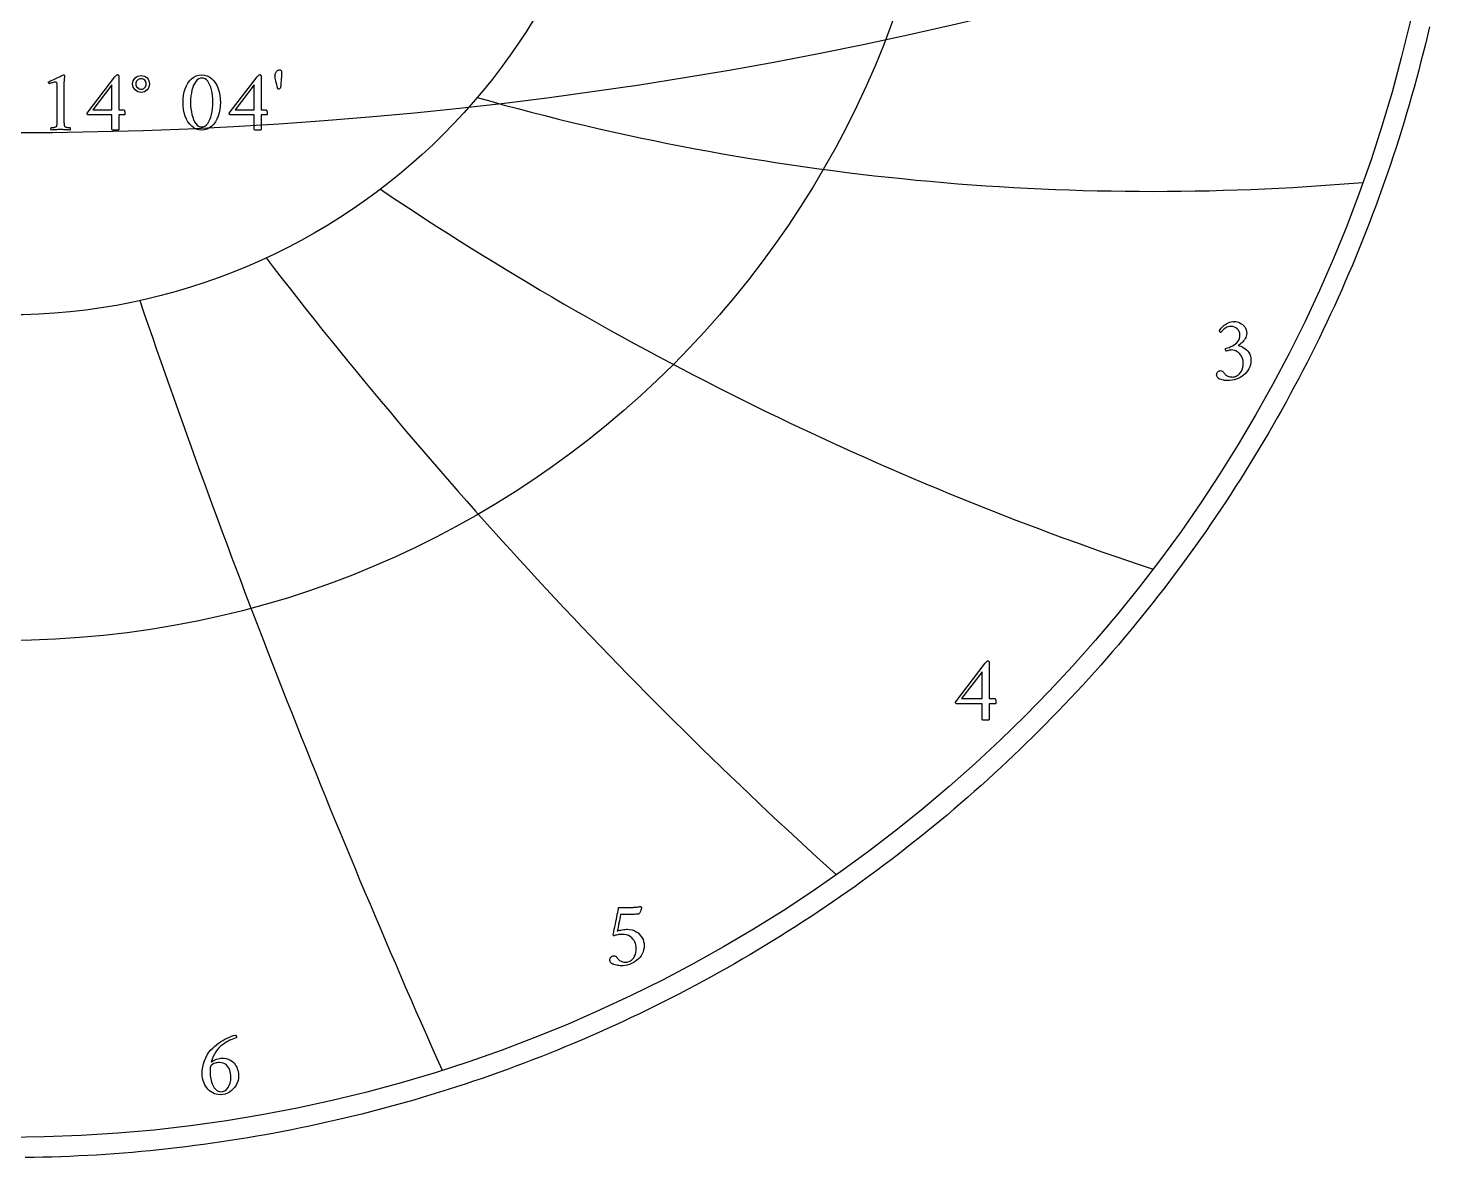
# Model space of a CAD drawing. Header units: millimetres. Extents: x -32.4 to 32.4, y -32.4 to 33.4.
# Drawn here: x 0.47 to 31.9, y -32.35 to -7.32 of the extents above; entities that cross this region are included whole.
import ezdxf

# ---------------------------------------------------------------- set-up
doc = ezdxf.new("R2010")
doc.units = ezdxf.units.MM
for name, color, linetype in [('CUT_OUTER', 1, 'Continuous'), ('ENGRAVE', 7, 'Continuous'), ('ENGRAVE_FINE', 8, 'Continuous'), ('TEXT', 5, 'Continuous')]:
    doc.layers.add(name, color=color, linetype=linetype)

msp = doc.modelspace()

# ---------------------------------------------------------------- linework, layer by layer
at = {"layer": 'CUT_OUTER'}
msp.add_lwpolyline([(31.5199, -7.2815), (31.4746, -7.4747), (31.4282, -7.6677), (31.3805, -7.8604), (31.3317, -8.0528), (31.2817, -8.2449), (31.2305, -8.4367), (31.1782, -8.6282), (31.1246, -8.8193), (31.0699, -9.0101), (31.0141, -9.2006), (30.957, -9.3907), (30.8988, -9.5805), (30.8395, -9.7699), (30.7789, -9.9589), (30.7172, -10.1476), (30.6544, -10.3359), (30.5904, -10.5238), (30.5252, -10.7113), (30.459, -10.8984), (30.3915, -11.0851), (30.3229, -11.2713), (30.2532, -11.4572), (30.1823, -11.6426), (30.1103, -11.8276), (30.0372, -12.0121), (29.9629, -12.1962), (29.8875, -12.3798), (29.811, -12.563), (29.7333, -12.7456), (29.6546, -12.9278), (29.5747, -13.1096), (29.4937, -13.2908), (29.4116, -13.4715), (29.3284, -13.6517), (29.2441, -13.8314), (29.1586, -14.0106), (29.0721, -14.1892), (28.9845, -14.3674), (28.8958, -14.5449), (28.806, -14.722), (28.7151, -14.8984), (28.6232, -15.0743), (28.5302, -15.2497), (28.436, -15.4245), (28.3409, -15.5986), (28.2446, -15.7722), (28.1473, -15.9453), (28.0489, -16.1177), (27.9495, -16.2895), (27.849, -16.4607), (27.7475, -16.6312), (27.645, -16.8012), (27.5413, -16.9705), (27.4367, -17.1391), (27.331, -17.3072), (27.2243, -17.4745), (27.1166, -17.6413), (27.0078, -17.8073), (26.898, -17.9727), (26.7873, -18.1374), (26.6755, -18.3014), (26.5627, -18.4648), (26.4489, -18.6274), (26.3341, -18.7893), (26.2183, -18.9506), (26.1015, -19.1111), (25.9838, -19.2709), (25.865, -19.4299), (25.7453, -19.5883), (25.6246, -19.7459), (25.503, -19.9027), (25.3804, -20.0589), (25.2568, -20.2142), (25.1323, -20.3688), (25.0069, -20.5226), (24.8805, -20.6757), (24.7532, -20.828), (24.6249, -20.9794), (24.4957, -21.1301), (24.3656, -21.28), (24.2346, -21.4292), (24.1026, -21.5774), (23.9698, -21.7249), (23.836, -21.8716), (23.7014, -22.0174), (23.5658, -22.1625), (23.4294, -22.3066), (23.2921, -22.45), (23.1539, -22.5925), (23.0148, -22.7341), (22.8749, -22.8749), (22.7341, -23.0148), (22.5925, -23.1539), (22.45, -23.2921), (22.3066, -23.4294), (22.1625, -23.5658), (22.0174, -23.7014), (21.8716, -23.836), (21.7249, -23.9698), (21.5774, -24.1026), (21.4292, -24.2346), (21.28, -24.3656), (21.1301, -24.4957), (20.9794, -24.6249), (20.828, -24.7532), (20.6757, -24.8805), (20.5226, -25.0069), (20.3688, -25.1323), (20.2142, -25.2568), (20.0589, -25.3804), (19.9027, -25.503), (19.7459, -25.6246), (19.5883, -25.7453), (19.4299, -25.865), (19.2709, -25.9838), (19.1111, -26.1015), (18.9506, -26.2183), (18.7893, -26.3341), (18.6274, -26.4489), (18.4648, -26.5627), (18.3014, -26.6755), (18.1374, -26.7873), (17.9727, -26.898), (17.8073, -27.0078), (17.6413, -27.1166), (17.4745, -27.2243), (17.3072, -27.331), (17.1391, -27.4367), (16.9705, -27.5413), (16.8012, -27.645), (16.6312, -27.7475), (16.4607, -27.849), (16.2895, -27.9495), (16.1177, -28.0489), (15.9453, -28.1473), (15.7722, -28.2446), (15.5986, -28.3409), (15.4245, -28.436), (15.2497, -28.5302), (15.0743, -28.6232), (14.8984, -28.7151), (14.722, -28.806), (14.5449, -28.8958), (14.3674, -28.9845), (14.1892, -29.0721), (14.0106, -29.1586), (13.8314, -29.2441), (13.6517, -29.3284), (13.4715, -29.4116), (13.2908, -29.4937), (13.1096, -29.5747), (12.9278, -29.6546), (12.7456, -29.7333), (12.563, -29.811), (12.3798, -29.8875), (12.1962, -29.9629), (12.0121, -30.0372), (11.8276, -30.1103), (11.6426, -30.1823), (11.4572, -30.2532), (11.2713, -30.3229), (11.0851, -30.3915), (10.8984, -30.459), (10.7113, -30.5252), (10.5238, -30.5904), (10.3359, -30.6544), (10.1476, -30.7172), (9.9589, -30.7789), (9.7699, -30.8395), (9.5805, -30.8988), (9.3907, -30.957), (9.2006, -31.0141), (9.0101, -31.0699), (8.8193, -31.1246), (8.6282, -31.1782), (8.4367, -31.2305), (8.2449, -31.2817), (8.0528, -31.3317), (7.8604, -31.3805), (7.6677, -31.4282), (7.4747, -31.4746), (7.2815, -31.5199), (7.0879, -31.564), (6.8941, -31.6069), (6.7001, -31.6486), (6.5057, -31.6891), (6.3112, -31.7284), (6.1164, -31.7665), (5.9213, -31.8035), (5.7261, -31.8392), (5.5306, -31.8737), (5.3349, -31.9071), (5.1391, -31.9392), (4.943, -31.9701), (4.7467, -31.9999), (4.5503, -32.0284), (4.3537, -32.0557), (4.1569, -32.0818), (3.96, -32.1067), (3.7629, -32.1304), (3.5657, -32.1529), (3.3683, -32.1742), (3.1709, -32.1942), (2.9733, -32.2131), (2.7755, -32.2307), (2.5777, -32.2471), (2.3798, -32.2623), (2.1818, -32.2763), (1.9837, -32.2891), (1.7856, -32.3007), (1.5873, -32.311), (1.3891, -32.3202), (1.1907, -32.3281), (0.9923, -32.3348), (0.7939, -32.3403), (0.5955, -32.3445), (0.397, -32.3476)], dxfattribs=at)
at = {"layer": 'ENGRAVE'}
for radius in [31.9, 20.8814, 13.6687]:
    msp.add_circle((0, 0), radius, dxfattribs=at)
for centre, radius, start, end in [((25.3829, 43.9645), 54.8927, 254.17954, 274.86805), ((47.7487, 47.7487), 70.6818, 236.046999, 251.563378), ((87.5711, 50.5592), 103.2519, 217.576132, 227.920384), ((195.1468, 52.2894), 203.107, 198.854885, 204.027011)]:
    msp.add_arc(centre, radius, start, end, dxfattribs=at)
at = {"layer": 'ENGRAVE_FINE'}
msp.add_arc((0, 83.3998), 93.0263, 250.117285, 289.882715, dxfattribs=at)
at = {"layer": 'TEXT'}
for points in [[(1.1093, -9.3442), (1.1093, -8.5768), (1.1088, -8.558), (1.1071, -8.5423), (1.1044, -8.5298), (1.1006, -8.5204), (1.0954, -8.5136), (1.0887, -8.5088), (1.0803, -8.5059), (1.0705, -8.5049), (1.0583, -8.5058), (1.0433, -8.5085), (1.0253, -8.5131), (1.0044, -8.5195), (0.9834, -8.5264), (0.9651, -8.5328), (0.9494, -8.5386), (0.9364, -8.5437), (0.9288, -8.5366), (0.9233, -8.5287), (0.92, -8.5201), (0.9189, -8.5107), (0.9189, -8.5106), (0.9189, -8.5102), (0.9189, -8.5096), (0.9189, -8.5088), (0.9192, -8.5053), (0.9199, -8.5025), (0.9211, -8.5004), (0.9228, -8.4991), (0.9615, -8.4815), (0.9998, -8.4639), (1.0377, -8.4461), (1.0753, -8.4282), (1.1111, -8.411), (1.1438, -8.3954), (1.1733, -8.3813), (1.1996, -8.3689), (1.2214, -8.3587), (1.2373, -8.3514), (1.2472, -8.347), (1.2511, -8.3456), (1.255, -8.3456), (1.2595, -8.3463), (1.2633, -8.3485), (1.2663, -8.3521), (1.2686, -8.3572), (1.2704, -8.3628), (1.272, -8.3679), (1.2733, -8.3725), (1.2744, -8.3767), (1.274, -8.3796), (1.2725, -8.3886), (1.2701, -8.4034), (1.2667, -8.4243), (1.2633, -8.4506), (1.2608, -8.4818), (1.2594, -8.5181), (1.2589, -8.5593), (1.2589, -9.3442), (1.259, -9.3652), (1.2591, -9.3854), (1.2594, -9.405), (1.2599, -9.4238), (1.2608, -9.4414), (1.2625, -9.4573), (1.2651, -9.4715), (1.2686, -9.484), (1.2719, -9.4888), (1.2778, -9.4933), (1.2865, -9.4975), (1.2978, -9.5015), (1.3106, -9.5051), (1.3237, -9.5081), (1.3373, -9.5104), (1.3512, -9.5122), (1.3642, -9.5135), (1.3752, -9.5144), (1.3841, -9.5149), (1.391, -9.5151), (1.3936, -9.5197), (1.3956, -9.5258), (1.397, -9.5333), (1.3978, -9.5423), (1.3977, -9.5513), (1.3966, -9.5588), (1.3943, -9.5649), (1.391, -9.5695), (1.3625, -9.5676), (1.3351, -9.5659), (1.309, -9.5642), (1.2842, -9.5627), (1.2594, -9.5614), (1.2336, -9.5605), (1.2069, -9.56), (1.1792, -9.5598), (1.1527, -9.56), (1.1273, -9.5605), (1.1031, -9.5614), (1.0802, -9.5627), (1.057, -9.5642), (1.0321, -9.5659), (1.0055, -9.5676), (0.9772, -9.5695), (0.9739, -9.5649), (0.9716, -9.5588), (0.9705, -9.5513), (0.9704, -9.5423), (0.9712, -9.5333), (0.9726, -9.5258), (0.9746, -9.5197), (0.9772, -9.5151), (0.9841, -9.5149), (0.993, -9.5144), (1.004, -9.5135), (1.017, -9.5122), (1.0309, -9.5104), (1.0445, -9.5081), (1.0576, -9.5051), (1.0705, -9.5015), (1.0816, -9.4975), (1.0899, -9.4933), (1.0952, -9.4888), (1.0976, -9.484), (1.1012, -9.4715), (1.104, -9.4573), (1.106, -9.4414), (1.1074, -9.4238), (1.1082, -9.405), (1.1088, -9.3854), (1.1092, -9.3652), (1.1093, -9.3442)], [(2.444, -8.3417), (2.4512, -8.3424), (2.4573, -8.3446), (2.4624, -8.3483), (2.4663, -8.3534), (2.4693, -8.3592), (2.4714, -8.365), (2.4727, -8.3708), (2.4731, -8.3767), (2.4731, -9.1246), (2.5858, -9.1246), (2.5905, -9.1261), (2.595, -9.1305), (2.5993, -9.1377), (2.6033, -9.1479), (2.6067, -9.1601), (2.6091, -9.1732), (2.6106, -9.1873), (2.611, -9.2023), (2.6107, -9.2123), (2.6096, -9.2208), (2.6078, -9.2278), (2.6052, -9.2334), (2.4731, -9.2334), (2.4731, -9.5656), (2.4723, -9.5659), (2.47, -9.5668), (2.466, -9.5684), (2.4605, -9.5705), (2.4514, -9.5726), (2.4369, -9.5741), (2.417, -9.575), (2.3915, -9.5753), (2.3618, -9.5744), (2.3405, -9.5715), (2.3278, -9.5666), (2.3235, -9.5598), (2.3235, -9.2334), (1.7893, -9.2334), (1.7847, -9.2302), (1.7808, -9.2264), (1.7774, -9.2219), (1.7747, -9.2169), (1.7726, -9.2117), (1.7711, -9.2069), (1.7701, -9.2025), (1.7698, -9.1984), (2.3876, -8.3903), (2.393, -8.384), (2.3993, -8.3769), (2.4066, -8.369), (2.4148, -8.3602), (2.4232, -8.3521), (2.4309, -8.3463), (2.4378, -8.3429), (2.444, -8.3417)], [(2.7801, -8.5476), (2.7835, -8.5102), (2.7939, -8.4757), (2.8112, -8.4442), (2.8354, -8.4155), (2.8645, -8.3917), (2.8964, -8.3747), (2.9311, -8.3645), (2.9685, -8.3611), (3.0058, -8.3645), (3.0401, -8.3747), (3.0714, -8.3917), (3.0996, -8.4155), (3.123, -8.4442), (3.1397, -8.4757), (3.1497, -8.5102), (3.1531, -8.5476), (3.1497, -8.585), (3.1397, -8.6195), (3.123, -8.6511), (3.0996, -8.6797), (3.0714, -8.7035), (3.0401, -8.7205), (3.0058, -8.7307), (2.9685, -8.7341), (2.9311, -8.7307), (2.8964, -8.7205), (2.8645, -8.7035), (2.8354, -8.6797), (2.8112, -8.6511), (2.7939, -8.6195), (2.7835, -8.585), (2.7801, -8.5476)], [(2.85, -8.5476), (2.8522, -8.571), (2.8587, -8.5926), (2.8697, -8.6123), (2.885, -8.6302), (2.9033, -8.6451), (2.9233, -8.6557), (2.9451, -8.6621), (2.9685, -8.6642), (2.9918, -8.6621), (3.0132, -8.6557), (3.0326, -8.6451), (3.0501, -8.6302), (3.0646, -8.6123), (3.0749, -8.5926), (3.0811, -8.571), (3.0831, -8.5476), (3.0811, -8.5243), (3.0749, -8.5027), (3.0646, -8.483), (3.0501, -8.4651), (3.0326, -8.4502), (3.0132, -8.4396), (2.9918, -8.4332), (2.9685, -8.4311), (2.9451, -8.4332), (2.9233, -8.4396), (2.9033, -8.4502), (2.885, -8.4651), (2.8697, -8.483), (2.8587, -8.5027), (2.8522, -8.5243), (2.85, -8.5476)], [(4.3109, -8.3475), (4.3754, -8.3527), (4.4346, -8.3684), (4.4885, -8.3945), (4.5373, -8.4311), (4.5806, -8.4763), (4.6184, -8.5284), (4.6506, -8.5875), (4.6772, -8.6535), (4.698, -8.7246), (4.7128, -8.799), (4.7218, -8.8766), (4.7247, -8.9575), (4.7217, -9.0385), (4.7126, -9.1161), (4.6974, -9.1905), (4.6762, -9.2616), (4.6492, -9.3276), (4.6167, -9.3869), (4.5787, -9.4393), (4.5353, -9.485), (4.4867, -9.522), (4.4331, -9.5484), (4.3745, -9.5642), (4.3109, -9.5695), (4.249, -9.5642), (4.1915, -9.5484), (4.1383, -9.522), (4.0895, -9.485), (4.0456, -9.4393), (4.0071, -9.3869), (3.9742, -9.3276), (3.9467, -9.2616), (3.925, -9.1905), (3.9095, -9.1161), (3.9002, -9.0385), (3.8971, -8.9575), (3.9002, -8.8766), (3.9093, -8.799), (3.9245, -8.7246), (3.9457, -8.6535), (3.9728, -8.5875), (4.0054, -8.5284), (4.0437, -8.4763), (4.0875, -8.4311), (4.1365, -8.3945), (4.19, -8.3684), (4.2482, -8.3527), (4.3109, -8.3475)], [(4.3207, -8.4175), (4.2822, -8.422), (4.2466, -8.4357), (4.2137, -8.4584), (4.1837, -8.4903), (4.1567, -8.5298), (4.1329, -8.5756), (4.1125, -8.6275), (4.0953, -8.6856), (4.0817, -8.7485), (4.072, -8.8148), (4.0662, -8.8845), (4.0642, -8.9575), (4.0662, -9.0299), (4.072, -9.0991), (4.0817, -9.1654), (4.0953, -9.2286), (4.1122, -9.2871), (4.132, -9.3395), (4.1545, -9.3857), (4.1798, -9.4258), (4.2076, -9.458), (4.2374, -9.4811), (4.2692, -9.495), (4.3032, -9.4996), (4.3441, -9.4948), (4.3814, -9.4806), (4.415, -9.457), (4.445, -9.4238), (4.4714, -9.3828), (4.4943, -9.3354), (4.5137, -9.2817), (4.5295, -9.2218), (4.5418, -9.1573), (4.5506, -9.0901), (4.5559, -9.0203), (4.5577, -8.9478), (4.5558, -8.8749), (4.5501, -8.8058), (4.5407, -8.7404), (4.5276, -8.6788), (4.511, -8.6221), (4.4916, -8.5714), (4.4693, -8.5269), (4.444, -8.4884), (4.4163, -8.4574), (4.3865, -8.4352), (4.3546, -8.4219), (4.3207, -8.4175)], [(5.597, -8.3417), (5.6043, -8.3424), (5.6104, -8.3446), (5.6154, -8.3483), (5.6194, -8.3534), (5.6224, -8.3592), (5.6245, -8.365), (5.6258, -8.3708), (5.6262, -8.3767), (5.6262, -9.1246), (5.7389, -9.1246), (5.7436, -9.1261), (5.7481, -9.1305), (5.7523, -9.1377), (5.7563, -9.1479), (5.7597, -9.1601), (5.7622, -9.1732), (5.7636, -9.1873), (5.7641, -9.2023), (5.7638, -9.2123), (5.7627, -9.2208), (5.7608, -9.2278), (5.7583, -9.2334), (5.6262, -9.2334), (5.6262, -9.5656), (5.6254, -9.5659), (5.623, -9.5668), (5.6191, -9.5684), (5.6136, -9.5705), (5.6045, -9.5726), (5.59, -9.5741), (5.57, -9.575), (5.5446, -9.5753), (5.5148, -9.5744), (5.4936, -9.5715), (5.4808, -9.5666), (5.4766, -9.5598), (5.4766, -9.2334), (4.9423, -9.2334), (4.9378, -9.2302), (4.9338, -9.2264), (4.9305, -9.2219), (4.9278, -9.2169), (4.9256, -9.2117), (4.9241, -9.2069), (4.9232, -9.2025), (4.9229, -9.1984), (5.5407, -8.3903), (5.546, -8.384), (5.5524, -8.3769), (5.5596, -8.369), (5.5679, -8.3602), (5.5763, -8.3521), (5.5839, -8.3463), (5.5908, -8.3429), (5.597, -8.3417)], [(6.0342, -8.2368), (6.0481, -8.2384), (6.0609, -8.2431), (6.0724, -8.251), (6.0827, -8.262), (6.0826, -8.2734), (6.0822, -8.288), (6.0816, -8.3059), (6.0808, -8.3271), (6.0797, -8.3506), (6.0784, -8.3755), (6.0768, -8.4016), (6.075, -8.4291), (6.073, -8.4572), (6.0708, -8.485), (6.0686, -8.5125), (6.0662, -8.5399), (6.0638, -8.566), (6.0616, -8.5899), (6.0595, -8.6116), (6.0575, -8.6312), (6.0514, -8.6414), (6.0429, -8.6506), (6.032, -8.6589), (6.0186, -8.6661), (6.0132, -8.6654), (6.0084, -8.6632), (6.0044, -8.6596), (6.0011, -8.6545), (5.9864, -8.605), (5.9734, -8.5595), (5.9622, -8.5181), (5.9526, -8.4806), (5.9449, -8.4472), (5.9394, -8.4177), (5.9362, -8.3923), (5.9351, -8.3708), (5.9359, -8.357), (5.9382, -8.3427), (5.9422, -8.3279), (5.9477, -8.3126), (5.9546, -8.2976), (5.9628, -8.2837), (5.9721, -8.2709), (5.9827, -8.2591), (5.9943, -8.2494), (6.0067, -8.2424), (6.02, -8.2382), (6.0342, -8.2368)], [(2.3235, -8.569), (1.8981, -9.1246), (2.3235, -9.1246)], [(5.4766, -8.569), (5.0511, -9.1246), (5.4766, -9.1246)], [(27.2037, -13.8149), (27.2302, -13.8168), (27.2581, -13.8225), (27.2872, -13.8318), (27.3176, -13.845), (27.3476, -13.8618), (27.3754, -13.882), (27.401, -13.9058), (27.4244, -13.9331), (27.4439, -13.9636), (27.4578, -13.9973), (27.4661, -14.0341), (27.4689, -14.074), (27.4669, -14.1054), (27.4609, -14.1356), (27.4508, -14.1645), (27.4368, -14.1921), (27.42, -14.2181), (27.4016, -14.2423), (27.3816, -14.2648), (27.3601, -14.2853), (27.3384, -14.304), (27.3179, -14.3206), (27.2985, -14.3351), (27.2803, -14.3475), (27.3099, -14.3536), (27.3404, -14.3636), (27.372, -14.3774), (27.4047, -14.3952), (27.4366, -14.4167), (27.4661, -14.4421), (27.4931, -14.4711), (27.5176, -14.504), (27.538, -14.5406), (27.5526, -14.5809), (27.5613, -14.625), (27.5642, -14.6729), (27.5615, -14.7234), (27.5531, -14.7715), (27.5392, -14.8172), (27.5197, -14.8604), (27.4956, -14.9008), (27.4679, -14.9381), (27.4365, -14.9723), (27.4016, -15.0034), (27.3637, -15.0312), (27.3236, -15.0554), (27.2813, -15.0762), (27.2368, -15.0935), (27.191, -15.1071), (27.1446, -15.1168), (27.0977, -15.1227), (27.0503, -15.1246), (27.0294, -15.1239), (27.006, -15.1218), (26.9802, -15.1182), (26.9519, -15.1132), (26.9231, -15.1067), (26.8957, -15.0984), (26.8697, -15.0885), (26.8452, -15.0769), (26.8405, -15.0728), (26.8348, -15.0666), (26.8281, -15.0583), (26.8203, -15.0479), (26.813, -15.0364), (26.8079, -15.0246), (26.8048, -15.0126), (26.8037, -15.0003), (26.8053, -14.9796), (26.8102, -14.9609), (26.8183, -14.9443), (26.8296, -14.9298), (26.843, -14.918), (26.8573, -14.9096), (26.8726, -14.9046), (26.8887, -14.9029), (26.9083, -14.9049), (26.9257, -14.9109), (26.9409, -14.9209), (26.954, -14.935), (26.9659, -14.9506), (26.9781, -14.9653), (26.9903, -14.9791), (27.0027, -14.992), (27.0179, -15.0054), (27.0345, -15.0166), (27.0526, -15.0256), (27.0721, -15.0324), (27.0922, -15.0374), (27.1122, -15.0409), (27.1321, -15.0431), (27.1519, -15.0438), (27.1789, -15.0419), (27.206, -15.0363), (27.2333, -15.0269), (27.2607, -15.0137), (27.287, -14.9963), (27.3112, -14.9739), (27.3331, -14.9465), (27.3529, -14.9143), (27.3692, -14.8767), (27.3808, -14.8332), (27.3878, -14.7839), (27.3902, -14.7288), (27.3878, -14.6886), (27.3808, -14.6508), (27.3692, -14.6155), (27.3529, -14.5827), (27.3329, -14.5527), (27.3101, -14.526), (27.2847, -14.5025), (27.2565, -14.4822), (27.2265, -14.4659), (27.1956, -14.4542), (27.1638, -14.4472), (27.1311, -14.4449), (27.1145, -14.4456), (27.0977, -14.4475), (27.0808, -14.4507), (27.0638, -14.4553), (27.0477, -14.4601), (27.0335, -14.4641), (27.0212, -14.4673), (27.0109, -14.4698), (27.0055, -14.4611), (27.0016, -14.4516), (26.9993, -14.4414), (26.9985, -14.4304), (26.9988, -14.4237), (26.9995, -14.418), (27.0008, -14.4133), (27.0027, -14.4097), (27.0425, -14.3992), (27.0814, -14.3864), (27.1192, -14.3712), (27.156, -14.3537), (27.1905, -14.3337), (27.2215, -14.311), (27.2491, -14.2855), (27.2731, -14.2574), (27.2926, -14.2261), (27.3065, -14.1913), (27.3149, -14.153), (27.3176, -14.1113), (27.3141, -14.0725), (27.3037, -14.0372), (27.2862, -14.0052), (27.2617, -13.9766), (27.2318, -13.953), (27.198, -13.9362), (27.1603, -13.9261), (27.1187, -13.9227), (27.0876, -13.9246), (27.0586, -13.9302), (27.0317, -13.9396), (27.0068, -13.9527), (26.9842, -13.9679), (26.9641, -13.9833), (26.9464, -13.999), (26.9312, -14.0149), (26.9183, -14.0295), (26.9076, -14.0411), (26.8991, -14.0497), (26.8928, -14.0553), (26.8887, -14.0544), (26.8845, -14.0517), (26.8804, -14.0472), (26.8763, -14.0408), (26.8726, -14.0336), (26.87, -14.0263), (26.8685, -14.0191), (26.868, -14.0118), (26.8846, -13.9882), (26.9034, -13.9649), (26.9245, -13.9421), (26.9477, -13.9196), (26.9731, -13.8982), (27.0003, -13.8787), (27.0295, -13.8609), (27.0607, -13.845), (27.0937, -13.8318), (27.1285, -13.8225), (27.1652, -13.8168), (27.2037, -13.8149)], [(21.7338, -21.3361), (21.7415, -21.3368), (21.748, -21.3392), (21.7534, -21.3431), (21.7576, -21.3485), (21.7608, -21.3547), (21.763, -21.3609), (21.7644, -21.3671), (21.7648, -21.3734), (21.7648, -22.1712), (21.885, -22.1712), (21.8901, -22.1727), (21.8949, -22.1774), (21.8994, -22.1852), (21.9037, -22.196), (21.9073, -22.209), (21.9099, -22.223), (21.9115, -22.238), (21.912, -22.2541), (21.9116, -22.2647), (21.9104, -22.2738), (21.9085, -22.2813), (21.9058, -22.2872), (21.7648, -22.2872), (21.7648, -22.6416), (21.764, -22.6419), (21.7615, -22.6429), (21.7573, -22.6445), (21.7514, -22.6468), (21.7417, -22.649), (21.7263, -22.6507), (21.7049, -22.6516), (21.6778, -22.6519), (21.6461, -22.6509), (21.6234, -22.6478), (21.6098, -22.6426), (21.6053, -22.6354), (21.6053, -22.2872), (21.0354, -22.2872), (21.0306, -22.2838), (21.0263, -22.2797), (21.0228, -22.275), (21.0199, -22.2696), (21.0176, -22.2641), (21.016, -22.259), (21.015, -22.2543), (21.0147, -22.2499), (21.6737, -21.3879), (21.6794, -21.3812), (21.6861, -21.3736), (21.6939, -21.3651), (21.7027, -21.3557), (21.7116, -21.3471), (21.7198, -21.341), (21.7272, -21.3373), (21.7338, -21.3361)], [(21.6053, -21.5785), (21.1515, -22.1712), (21.6053, -22.1712)], [(13.7374, -27.2848), (13.7952, -27.2881), (13.8485, -27.2982), (13.8973, -27.3151), (13.9415, -27.3386), (13.9811, -27.3673), (14.0159, -27.3995), (14.0459, -27.4352), (14.071, -27.4744), (14.091, -27.5156), (14.1052, -27.5575), (14.1138, -27.6001), (14.1166, -27.6433), (14.1139, -27.6938), (14.1055, -27.742), (14.0916, -27.7876), (14.0721, -27.8308), (14.048, -27.8712), (14.0203, -27.9085), (13.9889, -27.9427), (13.954, -27.9738), (13.9161, -28.0016), (13.876, -28.0259), (13.8337, -28.0466), (13.7892, -28.0639), (13.7434, -28.0775), (13.697, -28.0872), (13.6501, -28.0931), (13.6027, -28.095), (13.5818, -28.0943), (13.5584, -28.0922), (13.5326, -28.0886), (13.5043, -28.0836), (13.4755, -28.0771), (13.4481, -28.0689), (13.4221, -28.0589), (13.3976, -28.0474), (13.3929, -28.0432), (13.3872, -28.037), (13.3805, -28.0287), (13.3727, -28.0183), (13.3654, -28.0068), (13.3603, -27.995), (13.3572, -27.983), (13.3561, -27.9707), (13.3577, -27.95), (13.3626, -27.9313), (13.3707, -27.9147), (13.382, -27.9002), (13.3954, -27.8884), (13.4097, -27.88), (13.425, -27.875), (13.4411, -27.8733), (13.4607, -27.8753), (13.4781, -27.8813), (13.4933, -27.8914), (13.5064, -27.9054), (13.5183, -27.921), (13.5304, -27.9357), (13.5427, -27.9495), (13.5551, -27.9624), (13.5703, -27.9758), (13.5869, -27.987), (13.605, -27.996), (13.6245, -28.0028), (13.6446, -28.0078), (13.6646, -28.0113), (13.6845, -28.0135), (13.7043, -28.0142), (13.7313, -28.0123), (13.7584, -28.0067), (13.7857, -27.9973), (13.8131, -27.9841), (13.8394, -27.9667), (13.8636, -27.9443), (13.8855, -27.9169), (13.9053, -27.8847), (13.9216, -27.8471), (13.9332, -27.8036), (13.9402, -27.7543), (13.9426, -27.6992), (13.9406, -27.6668), (13.9345, -27.6337), (13.9245, -27.5999), (13.9104, -27.5656), (13.892, -27.5321), (13.8687, -27.5013), (13.8407, -27.4731), (13.8079, -27.4474), (13.7697, -27.4261), (13.7255, -27.4109), (13.6754, -27.4018), (13.6193, -27.3987), (13.6013, -27.3993), (13.5804, -27.4011), (13.5567, -27.404), (13.5302, -27.4081), (13.5042, -27.4129), (13.482, -27.4182), (13.4637, -27.4238), (13.4494, -27.4298), (13.4463, -27.4292), (13.4434, -27.4275), (13.4406, -27.4246), (13.438, -27.4205), (13.4357, -27.4158), (13.4341, -27.4109), (13.4331, -27.4059), (13.4328, -27.4008), (13.4442, -27.3438), (13.4556, -27.2868), (13.467, -27.2298), (13.4784, -27.1729), (13.4896, -27.1168), (13.5004, -27.0628), (13.5108, -27.0106), (13.5209, -26.9605), (13.5301, -26.9135), (13.5382, -26.8711), (13.5451, -26.8332), (13.5509, -26.7999), (13.8493, -26.7999), (13.8702, -26.7996), (13.8913, -26.7988), (13.9126, -26.7975), (13.9343, -26.7957), (13.9551, -26.7936), (13.9742, -26.7913), (13.9914, -26.7889), (14.0068, -26.7864), (14.0195, -26.7841), (14.0286, -26.7825), (14.034, -26.7815), (14.0358, -26.7812), (14.0408, -26.7842), (14.0454, -26.7869), (14.0496, -26.7894), (14.0534, -26.7916), (14.0566, -26.7939), (14.0589, -26.7967), (14.0602, -26.8001), (14.0607, -26.804), (14.0602, -26.8083), (14.0589, -26.8151), (14.0566, -26.8244), (14.0534, -26.8361), (14.0494, -26.8494), (14.0446, -26.8633), (14.0391, -26.8779), (14.0327, -26.8931), (14.0257, -26.9081), (14.0179, -26.9221), (14.0096, -26.9351), (14.0006, -26.947), (13.9788, -26.9491), (13.955, -26.9511), (13.9291, -26.9532), (13.9011, -26.9553), (13.8708, -26.9571), (13.8379, -26.9584), (13.8024, -26.9592), (13.7644, -26.9594), (13.5944, -26.9594), (13.5852, -27.0052), (13.576, -27.0514), (13.567, -27.0979), (13.5582, -27.1449), (13.5493, -27.1914), (13.5403, -27.2368), (13.5312, -27.2811), (13.5219, -27.3241), (13.5442, -27.3162), (13.5698, -27.3089), (13.5986, -27.3022), (13.6307, -27.2962), (13.6626, -27.2912), (13.691, -27.2876), (13.716, -27.2855), (13.7374, -27.2848)], [(4.7596, -30.1408), (4.8103, -30.1433), (4.8567, -30.1507), (4.8989, -30.163), (4.9367, -30.1802), (4.9707, -30.2012), (5.001, -30.225), (5.0277, -30.2515), (5.0507, -30.2807), (5.0705, -30.3116), (5.0872, -30.3434), (5.101, -30.3759), (5.1118, -30.4092), (5.12, -30.442), (5.1258, -30.4731), (5.1293, -30.5026), (5.1305, -30.5304), (5.1271, -30.5854), (5.1168, -30.6384), (5.0996, -30.6895), (5.0756, -30.7387), (5.0458, -30.7845), (5.0113, -30.8257), (4.9722, -30.8622), (4.9284, -30.8941), (4.8808, -30.9199), (4.8303, -30.9384), (4.7767, -30.9494), (4.7202, -30.9531), (4.6757, -30.9506), (4.6334, -30.943), (4.5933, -30.9304), (4.5554, -30.9127), (4.52, -30.8909), (4.4873, -30.8658), (4.4573, -30.8375), (4.4301, -30.806), (4.4057, -30.7719), (4.3842, -30.7358), (4.3658, -30.6978), (4.3503, -30.6578), (4.338, -30.617), (4.3293, -30.5762), (4.3241, -30.5356), (4.3223, -30.4952), (4.3254, -30.4185), (4.3347, -30.3439), (4.3503, -30.2714), (4.372, -30.2009), (4.3998, -30.1337), (4.4332, -30.0709), (4.4723, -30.0125), (4.5171, -29.9585), (4.5547, -29.9199), (4.5951, -29.8828), (4.6381, -29.8473), (4.6839, -29.8134), (4.7313, -29.7814), (4.7792, -29.7517), (4.8277, -29.7244), (4.8766, -29.6994), (4.925, -29.6773), (4.9717, -29.6585), (5.0167, -29.6431), (5.06, -29.631), (5.0666, -29.6325), (5.0719, -29.637), (5.076, -29.6444), (5.0787, -29.6549), (5.0805, -29.6659), (5.0818, -29.6753), (5.0826, -29.683), (5.0828, -29.6891), (5.0496, -29.7005), (5.0142, -29.7139), (4.9766, -29.7295), (4.9367, -29.7471), (4.8957, -29.7673), (4.8546, -29.7906), (4.8134, -29.817), (4.772, -29.8466), (4.7316, -29.8796), (4.6932, -29.9167), (4.657, -29.9579), (4.6228, -30.003), (4.5916, -30.0527), (4.5642, -30.1074), (4.5408, -30.1672), (4.5212, -30.232), (4.549, -30.2115), (4.5782, -30.1934), (4.6091, -30.1778), (4.6414, -30.1646), (4.6737, -30.1542), (4.7041, -30.1468), (4.7327, -30.1423), (4.7596, -30.1408)], [(4.5047, -30.3211), (4.5027, -30.3378), (4.501, -30.3548), (4.4996, -30.372), (4.4985, -30.3895), (4.4975, -30.4071), (4.4969, -30.4247), (4.4965, -30.4423), (4.4964, -30.4599), (4.4973, -30.4945), (4.5, -30.5299), (4.5045, -30.566), (4.5109, -30.6029), (4.5191, -30.6396), (4.5293, -30.6749), (4.5414, -30.709), (4.5554, -30.7418), (4.5714, -30.7724), (4.5894, -30.8), (4.6093, -30.8247), (4.6311, -30.8464), (4.6548, -30.8641), (4.6803, -30.8767), (4.7076, -30.8843), (4.7368, -30.8868), (4.7833, -30.8811), (4.8253, -30.864), (4.863, -30.8355), (4.8963, -30.7956), (4.9235, -30.7472), (4.943, -30.6931), (4.9546, -30.6332), (4.9585, -30.5677), (4.9569, -30.525), (4.952, -30.4838), (4.9439, -30.4441), (4.9326, -30.4061), (4.9178, -30.3706), (4.8992, -30.3387), (4.8768, -30.3105), (4.8507, -30.2859), (4.8206, -30.2659), (4.786, -30.2517), (4.747, -30.2431), (4.7036, -30.2403), (4.6813, -30.2411), (4.6578, -30.2436), (4.6331, -30.2479), (4.6072, -30.2537), (4.581, -30.263), (4.5552, -30.2773), (4.5297, -30.2967), (4.5047, -30.3211)]]:
    msp.add_lwpolyline(points, close=True, dxfattribs=at)

doc.saveas('drawing.dxf')
